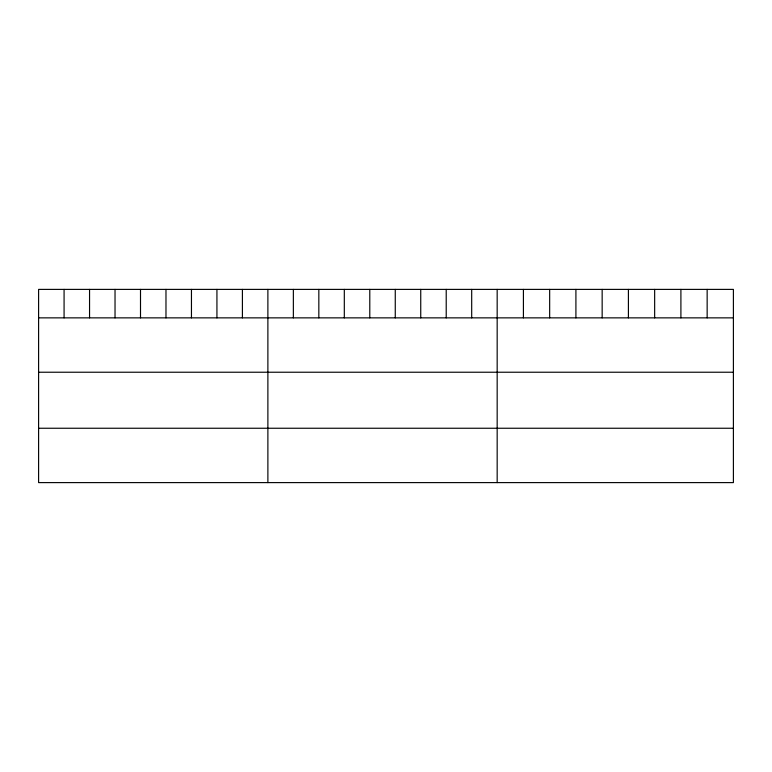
<?xml version="1.0" encoding="UTF-8"?>
<svg xmlns="http://www.w3.org/2000/svg" width="772" height="772" viewBox="0 0 772 772"><rect width="100%" height="100%" fill="white"/><g stroke="black" fill="none" stroke-linecap="round" stroke-linejoin="round"><path stroke-width="1.16" d="M733.4 317.861L733.4 482.606L38.6 482.606L38.6 289.394L733.4 289.394L733.4 317.861L38.6 317.861M38.6 372.229L733.4 372.229M38.6 428.248L733.4 428.248M707.152 289.394L707.152 317.861M680.904 289.394L680.904 317.861M654.656 289.394L654.656 317.861M628.408 289.394L628.408 317.861M602.16 289.394L602.16 317.861M575.912 289.394L575.912 317.861M549.664 289.394L549.664 317.861M523.416 289.394L523.416 317.861M497.168 289.394L497.168 482.606M471.692 289.394L471.692 317.861M446.216 289.394L446.216 317.861M420.74 289.394L420.74 317.861M395.264 289.394L395.264 317.861M369.788 289.394L369.788 317.861M344.312 289.394L344.312 317.861M318.836 289.394L318.836 317.861M293.36 289.394L293.36 317.861M267.884 289.394L267.884 482.606M242.408 289.394L242.408 317.861M216.932 289.394L216.932 317.861M191.456 289.394L191.456 317.861M165.98 289.394L165.98 317.861M140.504 289.394L140.504 317.861M115.028 289.394L115.028 317.861M89.552 289.394L89.552 317.861M64.076 289.394L64.076 317.861"/></g></svg>
